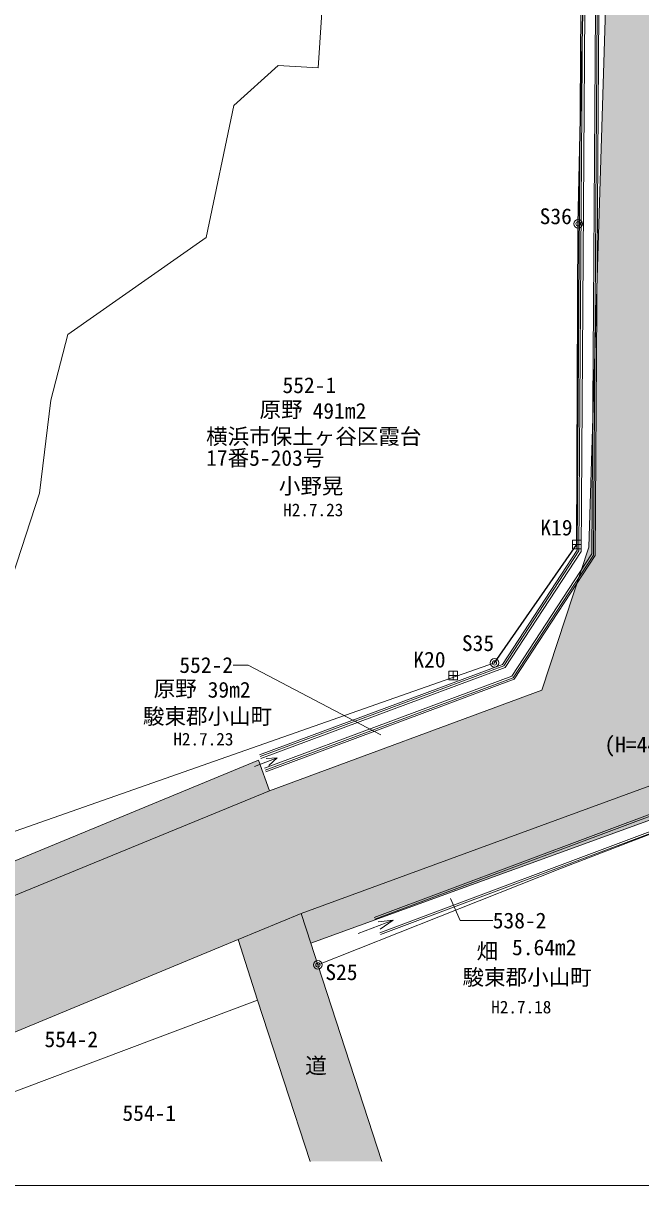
# Model space of a CAD drawing. Units: millimetres, scale not verified. Extents: x 5000 to 205306, y 4475 to 281715.
# Drawn here: x 47496 to 65421, y 5000 to 38723 of the extents above; entities that cross this region are included whole.
import ezdxf
from ezdxf.enums import TextEntityAlignment as Align

# ---------------------------------------------------------------- set-up
doc = ezdxf.new("R2010")
doc.units = ezdxf.units.MM
doc.header["$LTSCALE"] = 250
doc.header["$PDMODE"] = 32
doc.header["$PDSIZE"] = 125
for name, color, linetype, lineweight in [('プロットマーク', 5, 'Continuous', 13), ('ベクトルデータ', 30, 'Continuous', 13), ('図枠', 7, 'Continuous', 25), ('地番名', 30, 'Continuous', 13), ('基準点点名', 7, 'Continuous', 13), ('測量図', 6, 'Continuous', 25), ('点名', 6, 'Continuous', 13), ('現況', 7, 'Continuous', 13)]:
    doc.layers.add(name, color=color, linetype=linetype, lineweight=lineweight)
for name, color, linetype in [('住所', 30, 'Continuous'), ('地目', 30, 'Continuous'), ('地積', 30, 'Continuous'), ('所有者', 30, 'Continuous'), ('日付（分筆等）', 30, 'Continuous'), ('点名(プロット1)', 5, 'Continuous'), ('道・水路', 254, 'Continuous')]:
    doc.layers.add(name, color=color, linetype=linetype)
doc.styles.add('ＭＳ ゴシック', font='')
doc.styles.add('ＭＳ 明朝', font='')
doc.styles.get('ＭＳ ゴシック').set_extended_font_data('MS Gothic')
doc.styles.get('ＭＳ 明朝').set_extended_font_data('MS Mincho')

msp = doc.modelspace()

# ---------------------------------------------------------------- hatches: boundary and pattern name
at = {"layer": '道・水路'}
for color, points in [(256, [(129191, 124211.6), (130981.9, 124310.5), (133649.5, 124448.6), (161326.6, 125956.5), (172380.1, 125739.2), (175068.9, 125753.2), (190022.7, 125498.8), (196623.1, 125929.6), (202005.1, 126428.9), (202005.1, 117113.2), (201288.5, 117070.1), (201029.4, 118038), (192212.3, 119262.8), (189616.5, 118700.8), (165724.3, 119295.8), (153188, 118923), (138192.6, 117935.6), (131377.7, 117415.3), (118886, 116575.5), (110602.4, 116058.6), (73473.8, 113603), (73518.7, 112808.3), (73396.6, 112800.5), (72971.3, 112182.7), (71362, 109845.1), (70823.3, 109062.7), (70680.8, 101076.1), (70261.1, 94545.4), (66929.1, 20630.6), (69957.6, 21809.8), (108771.4, 36437.2), (143328, 49589.7), (156830, 54332.2), (159745.1, 51213.3), (117587.2, 35591), (55567.9, 12897.4), (53734.1, 12140.8), (38185.3, 5704.1), (34928.9, 5704.1), (34328.5, 8117.7), (54647.1, 16455.1), (62550.2, 19373.3), (63908.9, 23521.7), (64643.2, 46960.2), (64843.9, 52456.5), (67043.2, 101910.3), (67024.8, 102977.7), (65898.6, 112058.1), (63950, 110780.8), (59350.4, 108134.2), (52596, 102601.8), (47040.1, 98966.2), (43860.5, 98011.4), (38899.8, 97124.6), (26990.7, 94712.6), (26616.7, 97619.3), (38699.5, 100028.3), (42755.1, 100710.8), (46959.8, 102126.5), (51319.8, 105229.7), (60229.7, 112154.8), (61619.1, 113226.2), (68253.5, 117098), (69636.1, 119433), (72762.1, 126783), (79650.2, 142745.7), (82511.3, 142745.7), (75834.2, 126947.8), (75471, 126110.7), (73258.7, 120992)]), (7, [(117587.2, 35591), (159745.1, 51213.3), (159910.2, 50421.1), (127643.5, 38302.4), (71890.9, 17879.5), (70179.2, 17243.1), (55843.5, 12034.3), (55567.9, 12897.4)]), (7, [(54324.4, 17344.3), (54647.1, 16455.1), (34328.5, 8117.7), (34178.9, 8987.8), (44090.3, 13118)]), (256, [(54292.1, 10385.7), (53734.1, 12140.8), (55567.9, 12897.4), (55843.5, 12034.3), (56048.7, 11405.6), (57908.5, 5704.1), (55821.3, 5704.1)])]:
    msp.add_hatch(color=color, dxfattribs=at).paths.add_polyline_path(points)

# ---------------------------------------------------------------- linework, layer by layer
at = {"layer": 'プロットマーク'}
for p, q in [((63568.8, 23479.2), (63568.8, 23729.2)), ((63443.8, 23604.2), (63693.8, 23604.2)), ((59972.9, 19675.2), (59972.9, 19925.2)), ((59847.9, 19800.2), (60097.9, 19800.2))]:
    msp.add_line(p, q, dxfattribs=at)
for points in [[(63443.8, 23479.2), (63693.8, 23479.2), (63693.8, 23729.2), (63443.8, 23729.2)], [(59847.9, 19675.2), (60097.9, 19675.2), (60097.9, 19925.2), (59847.9, 19925.2)]]:
    msp.add_lwpolyline(points, close=True, dxfattribs=at)
at = {"layer": 'プロットマーク', "color": 6}
for centre in [(63601.1, 32904.2), (61175.7, 20168), (56048.7, 11405.6)]:
    msp.add_circle(centre, 125, dxfattribs=at)
for p in [(63601.1, 32904.2), (61175.7, 20168), (56048.7, 11405.6)]:
    msp.add_point(p, dxfattribs=at)
at = {"layer": 'ベクトルデータ'}
msp.add_line((54292.1, 10385.7), (41855.8, 5704.1), dxfattribs=at)
at = {"layer": 'ベクトルデータ', "color": 171}
for points in [[(26990.7, 94712.6), (38899.8, 97124.6), (43860.5, 98011.4), (47040.1, 98966.2), (52596, 102601.8), (59350.4, 108134.2), (63950, 110780.8), (65898.6, 112058.1), (67024.8, 102977.7), (67043.2, 101910.3), (65800, 73954.8), (64843.9, 52456.5), (64643.2, 46960.2), (63908.9, 23521.7), (62550.2, 19373.3), (54647.1, 16455.1), (34328.5, 8117.7)], [(64643.2, 46960.2), (63080.7, 46694.1), (56610.5, 45765.8), (56060.4, 37432.5), (54897.9, 37497.1), (53613.2, 36338.9), (52807, 32505.1), (48792.2, 29696.7), (48295.5, 27790.4), (47965.6, 25089.2), (46780.6, 21465.8), (44615.6, 21368.2), (42890, 19790.2), (33885, 23102.6), (31482.3, 24342.3)], [(63913.3, 46835.9), (63601.1, 32904.2), (63568.8, 23604.2), (61175.7, 20168), (43833.5, 14087), (34142.3, 10403.6)]]:
    msp.add_lwpolyline(points, dxfattribs=at)
at = {"layer": 'ベクトルデータ'}
for points in [[(159745.1, 51213.3), (117587.2, 35591), (55567.9, 12897.4), (53734.1, 12140.8), (38185.3, 5704.1)], [(159910.2, 50421.1), (127643.5, 38302.4), (71890.9, 17879.5), (70179.2, 17243.1), (55843.5, 12034.3)], [(54647.1, 16455.1), (54324.4, 17344.3), (44090.3, 13118), (34178.9, 8987.8)], [(70179.2, 17243.1), (70229.1, 16934.7), (63067.4, 14192.6), (56048.7, 11405.6)], [(57908.5, 5704.1), (56048.7, 11405.6), (55843.5, 12034.3), (55567.9, 12897.4)], [(53734.1, 12140.8), (54292.1, 10385.7), (55821.3, 5704.1)]]:
    msp.add_lwpolyline(points, dxfattribs=at)
at = {"layer": '図枠'}
msp.add_lwpolyline([(5040.7, 5000), (205168.5, 5044), (205305.7, 143512), (5000, 143509.7)], close=True, dxfattribs=at)
at = {"layer": '地番名'}
for points in [[(57872.4, 18081.5), (54026.5, 20105.2), (53590, 20105.2)], [(59902.1, 13334.8), (60178.5, 12694.6), (61124.3, 12694.6)]]:
    msp.add_lwpolyline(points, dxfattribs=at)
at = {"layer": '測量図'}
msp.add_lwpolyline([(61175.7, 20168), (63568.8, 23604.2), (63601.1, 32904.2), (63913.3, 46835.9), (64643.2, 46960.2), (63055.6, 47147.9), (63106.2, 52663.5), (63161, 73024.1), (63338.5, 93069.5), (63372.7, 101224.7), (63676.7, 102867.5), (63764.9, 103403.9), (63993.7, 107981.2), (63950, 110780.8)], dxfattribs=at)
at = {"layer": '現況'}
for p, q in [((54209.6, 17162.3), (54868.9, 17408.9)), ((57683.2, 12777.4), (69064.7, 17042.7)), ((57700.7, 12730.6), (69081.8, 16995.7)), ((57848.1, 12337.3), (69226, 16601.2)), ((57865.7, 12290.5), (69243.2, 16554.3)), ((57213.4, 12314.8), (58233.6, 12701.3))]:
    msp.add_line(p, q, dxfattribs=at)
for points in [[(63578.2, 23436), (63702.1, 41986.4), (63882.8, 65520.9), (64130.8, 94426.9)], [(63628.1, 23420.9), (63752.1, 41986.1), (63932.8, 65520.5), (64180.8, 94426.6)], [(63688, 23402.8), (63812.1, 41985.6), (63992.8, 65520), (64240.8, 94426.2)], [(63997.5, 23327.8), (64122.1, 41983.4), (64302.8, 65517.6), (64550.8, 94424)], [(64047.2, 23294.3), (64172.1, 41983.1), (64352.8, 65517.2), (64600.8, 94423.7)], [(64097.1, 23279.3), (64222.1, 41982.7), (64402.8, 65516.8), (64650.8, 94423.3)], [(63578.2, 23436), (61408.8, 20123.4), (54357.4, 17495.5)], [(63628.1, 23420.9), (61441.6, 20082.3), (54374.9, 17448.7)], [(63688, 23402.8), (61481, 20032.9), (54395.8, 17392.5)], [(63997.5, 23327.8), (61678.1, 19786.2), (54500.6, 17111.4)], [(64047.2, 23294.3), (61717.5, 19736.9), (54521.5, 17055.1)], [(64097.1, 23279.3), (61750.3, 19695.8), (54539, 17008.3)], [(54628.1, 17191), (54868.9, 17408.9), (54551.4, 17395.4)], [(57856.6, 12438.4), (58233.6, 12701.3), (57800.4, 12658)]]:
    msp.add_lwpolyline(points, dxfattribs=at)

# ---------------------------------------------------------------- texts
at = {"layer": '住所', "style": 'ＭＳ 明朝'}
for s, p in [('横浜市保土ヶ谷区霞台', (52804.3, 26371.6)), ('17番5-203号', (52804.3, 25746.6))]:
    msp.add_text(s, height=458.2, dxfattribs=at).set_placement(p, align=Align.BOTTOM_LEFT)
at = {"layer": '地番名', "style": 'ＭＳ 明朝'}
for s, p in [('552-1', (55021.7, 27855.9)), ('554-2', (48112.7, 8882.4)), ('道', (55678.8, 8118.5)), ('554-1', (50375.3, 6743.5))]:
    msp.add_text(s, height=458.2, dxfattribs=at).set_placement(p, align=Align.BOTTOM_LEFT)
for s, p in [('552-2', (52027.5, 20105.2)), ('538-2', (61124.3, 12694.6))]:
    msp.add_text(s, height=458.2, dxfattribs=at).set_placement(p, align=Align.MIDDLE_LEFT)
at = {"layer": '地目', "style": 'ＭＳ 明朝'}
for s, p in [('原野', (54353.6, 27150.3)), ('原野', (51282.2, 19054.7)), ('畑', (60654.1, 11437.1))]:
    msp.add_text(s, height=458.2, dxfattribs=at).set_placement(p, align=Align.BOTTOM_LEFT)
at = {"layer": '地積', "style": 'ＭＳ 明朝'}
for s, p in [('491m2', (55895.1, 27111.4)), ('39m2', (52849.3, 19021.7)), ('5.64m2', (61684.5, 11549.6))]:
    msp.add_text(s, height=458.2, dxfattribs=at).set_placement(p, align=Align.BOTTOM_LEFT)
at = {"layer": '基準点点名', "style": 'ＭＳ ゴシック'}
msp.add_text('(H=444.690)', height=458.2, dxfattribs=at).set_placement((66080.6, 17432.2), align=Align.BOTTOM_CENTER)
at = {"layer": '所有者', "style": 'ＭＳ 明朝'}
for s, p in [('小野晃', (54914.6, 24931.8)), ('駿東郡小山町', (50970.9, 18253.1)), ('駿東郡小山町', (60247.1, 10683.4))]:
    msp.add_text(s, height=458.2, dxfattribs=at).set_placement(p, align=Align.BOTTOM_LEFT)
at = {"layer": '日付（分筆等）', "style": 'ＭＳ 明朝'}
for s, p in [('H2.7.23', (55040.9, 24313)), ('H2.7.23', (51851.7, 17662.6)), ('H2.7.18', (61079.5, 9890.3))]:
    msp.add_text(s, height=366.6, dxfattribs=at).set_placement(p, align=Align.BOTTOM_LEFT)
at = {"layer": '点名', "style": 'ＭＳ 明朝'}
for s, p in [('S36', (62485.4, 32757)), ('S35', (60228.2, 20373.2)), ('S25', (56265.1, 10828.4))]:
    msp.add_text(s, height=458.2, dxfattribs=at).set_placement(p, align=Align.BOTTOM_LEFT)
at = {"layer": '点名(プロット1)', "style": 'ＭＳ ゴシック'}
for s, p in [('K19', (62973.8, 23725.8)), ('K20', (59287.4, 19895.8))]:
    msp.add_text(s, height=458.2, dxfattribs=at).set_placement(p, align=Align.BOTTOM_CENTER)

doc.saveas('drawing.dxf')
